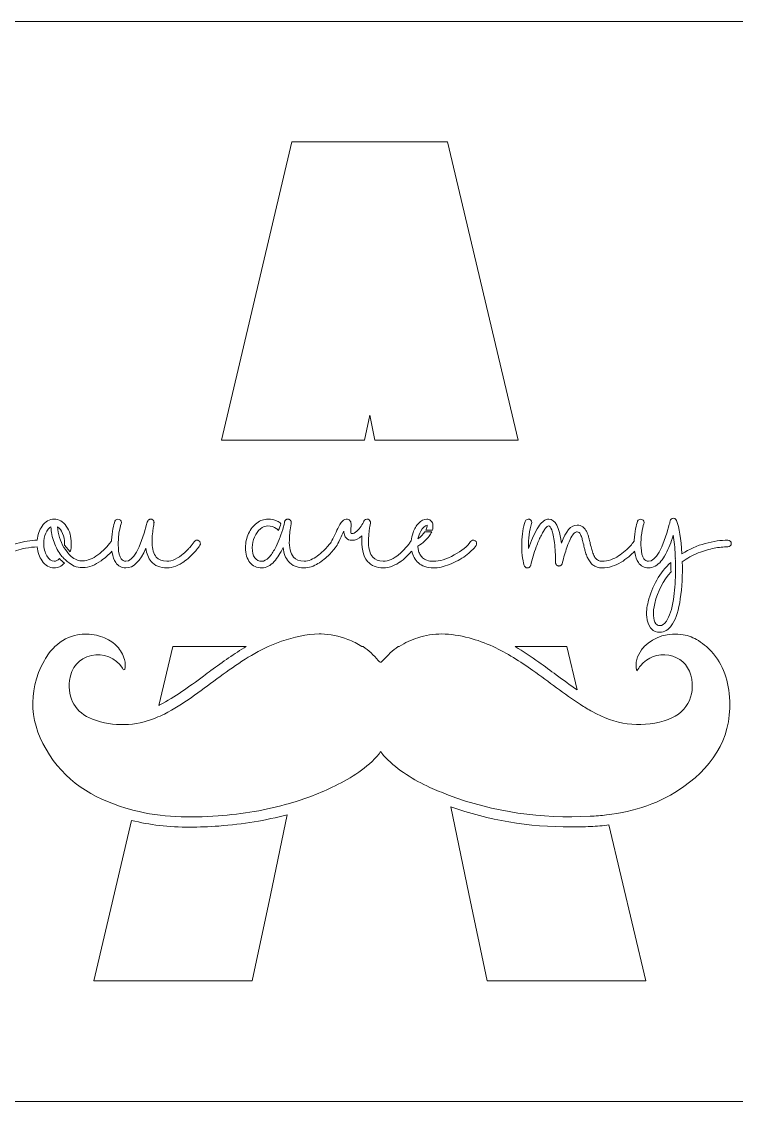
# Model space of a CAD drawing. Extents: x -70 to 1070, y -1825 to 548.
# Drawn here: x 311 to 688, y -622 to -52 of the extents above; entities that cross this region are included whole.
import ezdxf

# ---------------------------------------------------------------- set-up
doc = ezdxf.new("R2010")
doc.units = 0
doc.header["$MEASUREMENT"] = 0
doc.layers.add('Layer 1', color=7, linetype='Continuous')

# ---------------------------------------------------------------- blocks, each defined once
blk = doc.blocks.new('block 2')
at = {"layer": 'Layer 1', "lineweight": 0}
for points in [[(-69.5, -51.8), (-68.5, -621.69), (1069.5, -621.69), (1069.5, -51.8), (-69.5, -51.8)], [(453.84, -115.18), (535.97, -115.18), (573.13, -272.64), (497.64, -272.64), (494.9, -259.44), (492.17, -272.64), (416.67, -272.64), (453.84, -115.18)]]:
    blk.add_lwpolyline(points, dxfattribs=at)
for points, knots in [([(308.64, -330.91), (307.45, -331.29), (306.2, -331.74), (304.91, -332.25), (303.39, -332.85), (301.93, -333.55), (300.53, -334.32), (300.2, -334.5), (299.87, -334.68), (299.55, -334.87), (299.55, -334.87), (299.52, -330.81), (299.52, -330.81), (299.86, -330.64), (300.19, -330.46), (300.53, -330.3), (303.13, -328.99), (305.83, -327.96), (308.61, -327.23), (308.63, -327.23), (308.63, -327.23), (308.64, -327.22), (312.49, -326.18), (316.13, -325.62), (319.49, -325.51), (319.72, -322.65), (320.56, -320.19), (322.02, -318.12), (323.77, -315.64), (325.9, -314.41), (328.43, -314.41), (330.97, -314.41), (333.1, -315.64), (334.84, -318.12), (336.59, -320.59), (337.45, -323.65), (337.45, -327.25), (337.45, -328.81), (337.28, -330.27), (336.95, -331.64), (336.95, -331.64), (333.88, -328.21), (333.88, -328.21), (333.9, -327.9), (333.91, -327.6), (333.91, -327.28), (333.91, -325.31), (333.57, -323.51), (332.89, -321.89), (332.21, -320.28), (331.32, -319.15), (330.25, -318.5), (330.46, -322.33), (331.57, -325.97), (333.58, -329.39), (333.58, -329.39), (333.58, -329.39), (333.58, -329.39), (333.58, -329.39), (333.59, -329.4), (333.6, -329.42), (333.65, -329.49), (333.69, -329.56), (333.73, -329.64), (333.73, -329.63), (333.73, -329.62), (333.74, -329.6), (334.15, -330.18), (335.38, -331.87), (336.49, -333.17), (336.48, -333.19), (336.48, -333.2), (336.47, -333.22), (336.47, -333.22), (336.73, -333.48), (336.73, -333.48), (336.78, -333.53), (336.83, -333.57), (336.88, -333.62), (336.89, -333.62), (336.89, -333.63), (336.9, -333.64), (337.1, -333.86), (337.25, -333.98), (337.36, -334.04), (339.35, -335.73), (341.41, -336.53), (343.53, -336.44), (346.09, -336.33), (348.73, -335.26), (351.5, -333.23), (354.26, -331.2), (356.56, -328.88), (358.42, -326.25), (358.51, -326.14), (358.6, -326.02), (358.71, -325.95), (358.71, -325.78), (358.72, -325.62), (358.73, -325.46), (358.9, -323.29), (359.13, -321.33), (359.45, -319.57), (359.76, -317.8), (360.11, -316.45), (360.46, -315.53), (360.65, -315.07), (360.95, -314.74), (361.41, -314.55), (361.86, -314.36), (362.31, -314.34), (362.77, -314.52), (363.23, -314.7), (363.56, -315), (363.76, -315.43), (363.95, -315.89), (363.96, -316.34), (363.78, -316.79), (363.36, -317.9), (362.97, -319.61), (362.63, -321.88), (362.29, -324.15), (362.18, -326.64), (362.29, -329.33), (362.4, -332.03), (362.9, -334.03), (363.78, -335.29), (364.43, -336.17), (365.24, -336.62), (366.23, -336.62), (370.1, -336.62), (373.74, -330.17), (377.18, -317.28), (377.5, -316.21), (377.64, -315.66), (377.64, -315.64), (377.64, -315.62), (377.65, -315.62), (377.66, -315.62), (377.66, -315.62), (377.67, -315.61), (377.67, -315.58), (377.67, -315.58), (377.77, -315.41), (377.77, -315.41), (377.77, -315.39), (377.77, -315.37), (377.79, -315.34), (377.81, -315.31), (377.82, -315.28), (377.82, -315.27), (377.82, -315.25), (377.83, -315.23), (377.85, -315.18), (377.88, -315.14), (377.91, -315.11), (377.93, -315.09), (377.95, -315.08), (377.97, -315.03), (378.02, -314.98), (378.04, -314.96), (378.06, -314.95), (378.09, -314.93), (378.12, -314.89), (378.14, -314.88), (378.15, -314.86), (378.18, -314.84), (378.21, -314.81), (378.24, -314.75), (378.24, -314.75), (378.42, -314.67), (378.42, -314.67), (378.44, -314.65), (378.48, -314.61), (378.54, -314.57), (378.55, -314.57), (378.59, -314.56), (378.64, -314.55), (378.68, -314.53), (378.72, -314.52), (378.74, -314.52), (378.8, -314.48), (378.87, -314.46), (378.88, -314.46), (378.92, -314.44), (378.97, -314.43), (379.05, -314.43), (379.07, -314.43), (379.1, -314.43), (379.13, -314.42), (379.16, -314.41), (379.18, -314.41), (379.2, -314.41), (379.2, -314.41), (379.57, -314.41), (379.57, -314.41), (379.59, -314.41), (379.6, -314.41), (379.6, -314.42), (379.6, -314.43), (379.6, -314.43), (379.62, -314.43), (379.65, -314.43), (379.68, -314.44), (379.69, -314.45), (379.71, -314.46), (379.73, -314.46), (379.74, -314.46), (379.74, -314.46), (379.86, -314.46), (379.86, -314.46), (379.87, -314.46), (379.88, -314.46), (379.88, -314.47), (379.88, -314.48), (379.89, -314.49), (379.92, -314.49), (379.92, -314.49), (380.09, -314.57), (380.09, -314.57), (380.11, -314.57), (380.13, -314.58), (380.16, -314.6), (380.19, -314.62), (380.22, -314.62), (380.24, -314.62), (380.26, -314.62), (380.28, -314.66), (380.3, -314.7), (380.34, -314.73), (380.36, -314.75), (380.38, -314.75), (380.46, -314.78), (380.51, -314.82), (380.53, -314.83), (380.53, -314.85), (380.54, -314.88), (380.56, -314.93), (380.59, -314.96), (380.62, -314.98), (380.64, -314.98), (380.64, -314.98), (380.76, -315.09), (380.76, -315.09), (380.76, -315.11), (380.77, -315.13), (380.79, -315.16), (380.8, -315.2), (380.82, -315.23), (380.84, -315.24), (380.86, -315.26), (380.87, -315.28), (380.9, -315.31), (380.92, -315.34), (380.93, -315.36), (380.93, -315.38), (380.93, -315.4), (380.93, -315.42), (380.95, -315.48), (380.97, -315.51), (380.98, -315.54), (380.98, -315.55), (381.03, -315.63), (381.05, -315.68), (381.05, -315.69), (381.06, -315.75), (381.07, -315.8), (381.07, -315.88), (381.07, -315.89), (381.08, -315.92), (381.09, -315.95), (381.09, -316), (381.1, -316.03), (381.1, -316.05), (381.1, -316.05), (381.1, -316.21), (381.1, -316.21), (381.1, -316.23), (381.09, -316.26), (381.09, -316.31), (381.08, -316.35), (381.07, -316.37), (381.07, -316.39), (381.07, -316.39), (381.07, -316.45), (381.07, -316.45), (380.86, -317.73), (380.69, -318.77), (380.58, -319.56), (380.46, -320.32), (380.34, -321.55), (380.19, -323.24), (380.04, -324.91), (380.01, -326.33), (380.09, -327.5), (380.16, -328.67), (380.38, -329.9), (380.74, -331.21), (381.09, -332.53), (381.62, -333.59), (382.31, -334.4), (383.54, -335.88), (385.4, -336.62), (387.87, -336.62), (389.25, -336.62), (390.72, -336.24), (392.28, -335.5), (393.84, -334.74), (395.26, -333.8), (396.54, -332.67), (397.38, -331.94), (398.12, -331.21), (398.83, -330.51), (399.21, -330.11), (399.59, -329.72), (399.95, -329.32), (400.93, -328.23), (401.69, -327.24), (402.27, -326.32), (402.51, -325.91), (402.89, -325.64), (403.38, -325.53), (403.65, -325.47), (403.93, -325.47), (404.19, -325.56), (404.37, -325.59), (404.55, -325.68), (404.72, -325.78), (405.15, -326.03), (405.41, -326.4), (405.52, -326.86), (405.62, -327.34), (405.54, -327.78), (405.27, -328.2), (404.81, -328.91), (404.22, -329.72), (403.49, -330.64), (403.28, -330.9), (403.04, -331.17), (402.8, -331.45), (402.18, -332.15), (401.46, -332.9), (400.6, -333.72), (399.59, -334.71), (398.52, -335.61), (397.43, -336.44), (397.25, -336.58), (397.08, -336.71), (396.9, -336.84), (395.62, -337.76), (394.18, -338.54), (392.56, -339.18), (390.95, -339.81), (389.38, -340.13), (387.87, -340.13), (384.28, -340.13), (381.51, -338.98), (379.6, -336.67), (378.15, -334.95), (377.23, -332.63), (376.8, -329.73), (373.81, -336.66), (370.29, -340.13), (366.23, -340.13), (363.95, -340.13), (362.16, -339.19), (360.88, -337.31), (359.95, -335.98), (359.32, -334.21), (358.99, -332.02), (358.95, -331.78), (358.92, -331.54), (358.9, -331.31), (357.23, -333.14), (355.34, -334.84), (353.23, -336.34), (350.01, -338.63), (346.82, -339.85), (343.68, -339.98), (343.68, -339.98), (343.19, -339.98), (343.19, -339.98), (341.75, -339.98), (340.35, -339.69), (338.98, -339.13), (335.02, -336.99), (332.8, -334.45), (332.18, -333.66), (330.61, -331.62), (329.35, -329.28), (328.4, -326.61), (327.41, -323.88), (326.84, -321.17), (326.71, -318.43), (325.61, -319.07), (324.71, -320.2), (324.02, -321.82), (323.31, -323.45), (322.96, -325.26), (322.96, -327.25), (322.96, -329.79), (323.51, -331.98), (324.59, -333.84), (325.68, -335.69), (326.95, -336.62), (328.43, -336.62), (329.46, -336.62), (330.41, -336.15), (331.27, -335.22), (331.98, -336.01), (332.95, -336.9), (333.84, -337.65), (332.3, -339.3), (330.5, -340.13), (328.43, -340.13), (325.9, -340.13), (323.77, -338.89), (322.02, -336.39), (320.58, -334.34), (319.74, -331.89), (319.51, -329.05), (317.51, -329.12), (315.42, -329.33), (313.28, -329.73), (311.82, -330), (310.27, -330.39), (308.64, -330.91)], [0, 0, 0, 0, 1, 1, 1, 2, 2, 2, 3, 3, 3, 4, 4, 4, 5, 5, 5, 6, 6, 6, 7, 7, 7, 8, 8, 8, 9, 9, 9, 10, 10, 10, 11, 11, 11, 12, 12, 12, 13, 13, 13, 14, 14, 14, 15, 15, 15, 16, 16, 16, 17, 17, 17, 18, 18, 18, 19, 19, 19, 20, 20, 20, 21, 21, 21, 22, 22, 22, 23, 23, 23, 24, 24, 24, 25, 25, 25, 26, 26, 26, 27, 27, 27, 28, 28, 28, 29, 29, 29, 30, 30, 30, 31, 31, 31, 32, 32, 32, 33, 33, 33, 34, 34, 34, 35, 35, 35, 36, 36, 36, 37, 37, 37, 38, 38, 38, 39, 39, 39, 40, 40, 40, 41, 41, 41, 42, 42, 42, 43, 43, 43, 44, 44, 44, 45, 45, 45, 46, 46, 46, 47, 47, 47, 48, 48, 48, 49, 49, 49, 50, 50, 50, 51, 51, 51, 52, 52, 52, 53, 53, 53, 54, 54, 54, 55, 55, 55, 56, 56, 56, 57, 57, 57, 58, 58, 58, 59, 59, 59, 60, 60, 60, 61, 61, 61, 62, 62, 62, 63, 63, 63, 64, 64, 64, 65, 65, 65, 66, 66, 66, 67, 67, 67, 68, 68, 68, 69, 69, 69, 70, 70, 70, 71, 71, 71, 72, 72, 72, 73, 73, 73, 74, 74, 74, 75, 75, 75, 76, 76, 76, 77, 77, 77, 78, 78, 78, 79, 79, 79, 80, 80, 80, 81, 81, 81, 82, 82, 82, 83, 83, 83, 84, 84, 84, 85, 85, 85, 86, 86, 86, 87, 87, 87, 88, 88, 88, 89, 89, 89, 90, 90, 90, 91, 91, 91, 92, 92, 92, 93, 93, 93, 94, 94, 94, 95, 95, 95, 96, 96, 96, 97, 97, 97, 98, 98, 98, 99, 99, 99, 100, 100, 100, 101, 101, 101, 102, 102, 102, 103, 103, 103, 104, 104, 104, 105, 105, 105, 106, 106, 106, 107, 107, 107, 108, 108, 108, 109, 109, 109, 110, 110, 110, 111, 111, 111, 112, 112, 112, 113, 113, 113, 114, 114, 114, 115, 115, 115, 116, 116, 116, 117, 117, 117, 118, 118, 118, 119, 119, 119, 120, 120, 120, 121, 121, 121, 122, 122, 122, 123, 123, 123, 124, 124, 124, 125, 125, 125, 126, 126, 126, 127, 127, 127, 128, 128, 128, 129, 129, 129, 130, 130, 130, 131, 131, 131, 132, 132, 132, 133, 133, 133, 134, 134, 134, 135, 135, 135, 136, 136, 136, 137, 137, 137, 138, 138, 138, 139, 139, 139, 140, 140, 140, 141, 141, 141, 142, 142, 142, 142]), ([(485.57, -325.56), (484.22, -325.56), (483.16, -325.13), (482.39, -324.28), (482.11, -323.97), (481.89, -323.61), (481.72, -323.2), (481.42, -322.5), (481.27, -321.66), (481.27, -320.69), (481.25, -320.74), (481.22, -320.8), (481.19, -320.86), (480.87, -321.53), (480.41, -322.49), (479.84, -323.76), (478.88, -325.79), (478.2, -327.2), (477.78, -327.94), (477.73, -328.05), (477.68, -328.16), (477.61, -328.25), (477.42, -328.52), (477.21, -328.8), (477.01, -329.09), (476.8, -329.39), (476.33, -329.96), (475.6, -330.81), (474.89, -331.67), (474.18, -332.45), (473.47, -333.16), (472.78, -333.87), (471.89, -334.68), (470.8, -335.57), (469.72, -336.49), (468.64, -337.25), (467.59, -337.88), (466.53, -338.52), (465.35, -339.05), (464.05, -339.49), (462.74, -339.91), (461.47, -340.13), (460.24, -340.13), (456.69, -340.13), (453.94, -338.98), (452, -336.67), (450.48, -334.87), (449.54, -332.45), (449.14, -329.42), (448.46, -330.89), (447.73, -332.24), (446.97, -333.45), (446.21, -334.66), (445.36, -335.78), (444.44, -336.81), (443.51, -337.86), (442.49, -338.67), (441.4, -339.25), (440.3, -339.84), (439.18, -340.13), (438.03, -340.13), (435.33, -340.13), (433.2, -339.18), (431.68, -337.27), (430.16, -335.37), (429.39, -332.74), (429.39, -329.39), (429.39, -326.78), (429.93, -324.31), (431.02, -321.99), (432.1, -319.67), (433.56, -317.83), (435.38, -316.45), (437.19, -315.07), (439.15, -314.38), (441.2, -314.38), (442.95, -314.38), (444.53, -314.73), (445.98, -315.42), (446.76, -315.8), (447.45, -316.26), (448.06, -316.8), (447.72, -317.72), (447.17, -319.13), (446.65, -320.41), (446.37, -320), (446.02, -319.64), (445.6, -319.33), (444.36, -318.39), (442.88, -317.93), (441.2, -317.93), (439.82, -317.93), (438.48, -318.47), (437.19, -319.56), (435.91, -320.64), (434.87, -322.06), (434.09, -323.84), (433.32, -325.62), (432.93, -327.47), (432.93, -329.39), (432.93, -334.2), (434.62, -336.62), (438.03, -336.62), (439.18, -336.62), (440.39, -335.94), (441.65, -334.59), (442.9, -333.23), (443.99, -331.65), (444.94, -329.85), (445.69, -328.44), (446.4, -326.89), (447.09, -325.21), (447.09, -325.21), (447.1, -325.2), (447.1, -325.19), (447.28, -324.76), (447.46, -324.32), (447.63, -323.87), (447.63, -323.85), (447.62, -323.83), (447.62, -323.81), (448.11, -322.45), (448.87, -320.3), (449.43, -318.3), (449.44, -318.32), (449.45, -318.33), (449.46, -318.35), (449.48, -318.27), (449.58, -317.86), (449.75, -317.12), (449.88, -316.58), (449.94, -316.18), (449.94, -315.89), (449.95, -315.87), (449.95, -315.86), (449.95, -315.84), (449.95, -315.84), (449.95, -315.82), (449.95, -315.82), (449.97, -315.8), (449.98, -315.78), (449.98, -315.76), (449.98, -315.71), (449.99, -315.66), (450.05, -315.58), (450.05, -315.58), (450.13, -315.41), (450.13, -315.41), (450.13, -315.39), (450.13, -315.37), (450.14, -315.34), (450.15, -315.31), (450.17, -315.28), (450.19, -315.27), (450.22, -315.2), (450.26, -315.13), (450.3, -315.09), (450.3, -315.09), (450.39, -315.01), (450.39, -315.01), (450.4, -314.99), (450.44, -314.96), (450.46, -314.93), (450.49, -314.88), (450.51, -314.85), (450.52, -314.83), (450.52, -314.82), (450.53, -314.81), (450.55, -314.81), (450.59, -314.81), (450.6, -314.8), (450.62, -314.78), (450.67, -314.72), (450.74, -314.68), (450.81, -314.62), (450.81, -314.62), (450.86, -314.6), (450.86, -314.6), (450.87, -314.58), (450.89, -314.57), (450.91, -314.57), (450.93, -314.57), (450.95, -314.56), (451.01, -314.55), (451.05, -314.53), (451.08, -314.51), (451.11, -314.49), (451.12, -314.47), (451.17, -314.46), (451.22, -314.46), (451.26, -314.44), (451.32, -314.43), (451.43, -314.43), (451.45, -314.43), (451.47, -314.43), (451.49, -314.42), (451.53, -314.41), (451.55, -314.41), (451.57, -314.41), (451.57, -314.41), (452, -314.41), (452, -314.41), (452.02, -314.41), (452.04, -314.41), (452.05, -314.42), (452.08, -314.43), (452.1, -314.43), (452.11, -314.43), (452.15, -314.43), (452.22, -314.45), (452.29, -314.49), (452.31, -314.51), (452.34, -314.52), (452.38, -314.52), (452.41, -314.52), (452.44, -314.53), (452.45, -314.55), (452.48, -314.56), (452.51, -314.58), (452.54, -314.6), (452.56, -314.62), (452.58, -314.62), (452.6, -314.62), (452.63, -314.62), (452.65, -314.66), (452.67, -314.7), (452.7, -314.73), (452.73, -314.75), (452.75, -314.75), (452.79, -314.76), (452.83, -314.8), (452.86, -314.83), (452.91, -314.85), (452.95, -314.88), (453, -314.96), (453.04, -314.97), (453.06, -315.02), (453.1, -315.09), (453.11, -315.11), (453.13, -315.13), (453.16, -315.16), (453.18, -315.2), (453.19, -315.23), (453.21, -315.24), (453.23, -315.26), (453.24, -315.28), (453.26, -315.31), (453.29, -315.34), (453.3, -315.36), (453.3, -315.38), (453.3, -315.4), (453.3, -315.42), (453.33, -315.44), (453.35, -315.49), (453.36, -315.51), (453.36, -315.53), (453.39, -315.61), (453.42, -315.66), (453.42, -315.69), (453.44, -315.75), (453.44, -315.8), (453.44, -315.88), (453.44, -315.89), (453.45, -315.92), (453.46, -315.95), (453.47, -316), (453.47, -316.03), (453.47, -316.05), (453.47, -316.05), (453.47, -316.34), (453.47, -316.34), (453.47, -316.35), (453.47, -316.37), (453.46, -316.39), (453.45, -316.42), (453.44, -316.43), (453.44, -316.45), (453.44, -316.45), (453.44, -316.47), (453.44, -316.47), (453.44, -316.51), (453.43, -316.63), (453.38, -316.82), (453.11, -318.36), (452.91, -319.72), (452.78, -320.92), (452.65, -322.1), (452.55, -323.65), (452.48, -325.5), (452.41, -327.38), (452.56, -329.09), (452.94, -330.64), (453.32, -332.18), (453.9, -333.44), (454.71, -334.4), (455.94, -335.88), (457.79, -336.62), (460.24, -336.62), (461.37, -336.62), (462.57, -336.35), (463.84, -335.81), (465.11, -335.27), (466.27, -334.61), (467.33, -333.82), (468.39, -333.04), (469.43, -332.15), (470.45, -331.16), (471.48, -330.17), (472.32, -329.27), (472.99, -328.47), (473.56, -327.79), (474.04, -327.15), (474.47, -326.57), (474.48, -326.55), (474.49, -326.54), (474.49, -326.52), (474.53, -326.46), (474.55, -326.42), (474.58, -326.36), (475.01, -325.66), (475.68, -324.32), (476.61, -322.3), (477.95, -319.38), (479.04, -317.33), (479.86, -316.16), (480.64, -315.05), (481.52, -314.48), (482.52, -314.42), (482.58, -314.41), (482.64, -314.41), (482.71, -314.41), (483, -314.41), (483.27, -314.45), (483.51, -314.54), (483.85, -314.65), (484.13, -314.84), (484.38, -315.12), (484.77, -315.55), (485, -316.11), (485.06, -316.8), (485.13, -317.5), (485.09, -318.22), (484.95, -318.92), (484.79, -320.66), (484.81, -321.65), (485.05, -321.92), (485.13, -322.01), (485.3, -322.04), (485.57, -322.04), (486.31, -322.04), (487.14, -321.62), (488.04, -320.79), (488.95, -319.95), (489.71, -319.06), (490.33, -318.1), (490.96, -317.16), (491.46, -316.25), (491.85, -315.41), (492.03, -315.01), (492.32, -314.72), (492.73, -314.53), (493.13, -314.34), (493.55, -314.32), (493.99, -314.46), (494.4, -314.59), (494.73, -314.85), (494.97, -315.24), (495.21, -315.62), (495.29, -316.03), (495.22, -316.45), (495, -317.73), (494.85, -318.77), (494.72, -319.56), (494.61, -320.32), (494.47, -321.55), (494.34, -323.24), (494.19, -324.91), (494.16, -326.33), (494.24, -327.5), (494.31, -328.67), (494.54, -329.9), (494.88, -331.21), (495.24, -332.53), (495.77, -333.59), (496.46, -334.4), (497.68, -335.88), (499.53, -336.62), (502.02, -336.62), (503.35, -336.62), (504.76, -336.28), (506.2, -335.61), (507.66, -334.94), (508.9, -334.17), (509.96, -333.32), (510.02, -333.26), (510.09, -333.21), (510.15, -333.14), (510.2, -333.12), (510.24, -333.08), (510.27, -333.05), (511.23, -332.26), (512.17, -331.36), (513.11, -330.35), (514.14, -329.23), (514.88, -328.37), (515.33, -327.8), (515.77, -327.23), (516.13, -326.71), (516.43, -326.27), (516.52, -326.12), (516.65, -325.98), (516.78, -325.89), (516.92, -324.4), (517.23, -322.94), (517.72, -321.52), (518.41, -319.48), (519.42, -317.79), (520.73, -316.44), (522.04, -315.08), (523.49, -314.41), (525.07, -314.41), (525.79, -314.41), (526.43, -314.62), (527, -315.08), (527.55, -315.53), (527.92, -316.15), (528.13, -316.91), (528.23, -317.5), (528.28, -318.12), (528.25, -318.79), (528.25, -319.21), (528.16, -319.66), (528.01, -320.15), (528.01, -320.15), (524.51, -320.15), (524.51, -320.15), (524.76, -319.65), (524.95, -319.16), (525.07, -318.67), (525.18, -318.24), (525.21, -317.87), (525.17, -317.54), (523.97, -317.8), (522.83, -318.88), (521.79, -320.82), (521.11, -321.99), (520.6, -323.33), (520.25, -324.85), (521.89, -323.59), (523.12, -322.33), (523.95, -321.1), (523.95, -321.1), (527.63, -321.1), (527.63, -321.1), (527.28, -321.88), (526.81, -322.66), (526.26, -323.44), (525.68, -324.25), (524.86, -325.11), (523.83, -326.01), (522.78, -326.92), (521.59, -327.78), (520.26, -328.61), (520.29, -329.35), (520.39, -330.06), (520.54, -330.72), (520.69, -331.39), (520.96, -332.09), (521.35, -332.84), (521.72, -333.59), (522.21, -334.22), (522.77, -334.75), (523.33, -335.28), (524.11, -335.74), (525.09, -336.08), (526.07, -336.44), (527.2, -336.62), (528.46, -336.62), (531.75, -336.62), (535.41, -335.5), (539.48, -333.26), (543.54, -331.03), (546.4, -328.7), (548.03, -326.27), (548.3, -325.87), (548.66, -325.62), (549.15, -325.51), (549.63, -325.43), (550.07, -325.51), (550.48, -325.78), (550.88, -326.05), (551.13, -326.43), (551.22, -326.93), (551.32, -327.4), (551.23, -327.86), (550.96, -328.25), (549.73, -330.1), (547.88, -331.94), (545.4, -333.75), (542.92, -335.56), (540.14, -337.08), (537.03, -338.29), (533.93, -339.52), (531.07, -340.13), (528.46, -340.13), (526.78, -340.13), (525.25, -339.89), (523.89, -339.4), (522.53, -338.93), (521.42, -338.29), (520.54, -337.51), (519.66, -336.72), (518.92, -335.79), (518.32, -334.7), (517.73, -333.61), (517.3, -332.5), (517.05, -331.36), (517.04, -331.34), (517.04, -331.31), (517.04, -331.29), (516.54, -331.85), (515.94, -332.51), (515.2, -333.26), (514, -334.52), (512.77, -335.62), (511.53, -336.56), (511.37, -336.66), (511.22, -336.78), (511.06, -336.88), (511.02, -336.91), (510.99, -336.93), (510.94, -336.95), (509.83, -337.74), (508.54, -338.44), (507.08, -339.05), (505.35, -339.77), (503.67, -340.13), (502.02, -340.13), (498.44, -340.13), (495.69, -338.98), (493.75, -336.67), (491.33, -333.81), (490.33, -329.29), (490.75, -323.14), (489.09, -324.75), (487.35, -325.56), (485.57, -325.56)], [0, 0, 0, 0, 1, 1, 1, 2, 2, 2, 3, 3, 3, 4, 4, 4, 5, 5, 5, 6, 6, 6, 7, 7, 7, 8, 8, 8, 9, 9, 9, 10, 10, 10, 11, 11, 11, 12, 12, 12, 13, 13, 13, 14, 14, 14, 15, 15, 15, 16, 16, 16, 17, 17, 17, 18, 18, 18, 19, 19, 19, 20, 20, 20, 21, 21, 21, 22, 22, 22, 23, 23, 23, 24, 24, 24, 25, 25, 25, 26, 26, 26, 27, 27, 27, 28, 28, 28, 29, 29, 29, 30, 30, 30, 31, 31, 31, 32, 32, 32, 33, 33, 33, 34, 34, 34, 35, 35, 35, 36, 36, 36, 37, 37, 37, 38, 38, 38, 39, 39, 39, 40, 40, 40, 41, 41, 41, 42, 42, 42, 43, 43, 43, 44, 44, 44, 45, 45, 45, 46, 46, 46, 47, 47, 47, 48, 48, 48, 49, 49, 49, 50, 50, 50, 51, 51, 51, 52, 52, 52, 53, 53, 53, 54, 54, 54, 55, 55, 55, 56, 56, 56, 57, 57, 57, 58, 58, 58, 59, 59, 59, 60, 60, 60, 61, 61, 61, 62, 62, 62, 63, 63, 63, 64, 64, 64, 65, 65, 65, 66, 66, 66, 67, 67, 67, 68, 68, 68, 69, 69, 69, 70, 70, 70, 71, 71, 71, 72, 72, 72, 73, 73, 73, 74, 74, 74, 75, 75, 75, 76, 76, 76, 77, 77, 77, 78, 78, 78, 79, 79, 79, 80, 80, 80, 81, 81, 81, 82, 82, 82, 83, 83, 83, 84, 84, 84, 85, 85, 85, 86, 86, 86, 87, 87, 87, 88, 88, 88, 89, 89, 89, 90, 90, 90, 91, 91, 91, 92, 92, 92, 93, 93, 93, 94, 94, 94, 95, 95, 95, 96, 96, 96, 97, 97, 97, 98, 98, 98, 99, 99, 99, 100, 100, 100, 101, 101, 101, 102, 102, 102, 103, 103, 103, 104, 104, 104, 105, 105, 105, 106, 106, 106, 107, 107, 107, 108, 108, 108, 109, 109, 109, 110, 110, 110, 111, 111, 111, 112, 112, 112, 113, 113, 113, 114, 114, 114, 115, 115, 115, 116, 116, 116, 117, 117, 117, 118, 118, 118, 119, 119, 119, 120, 120, 120, 121, 121, 121, 122, 122, 122, 123, 123, 123, 124, 124, 124, 125, 125, 125, 126, 126, 126, 127, 127, 127, 128, 128, 128, 129, 129, 129, 130, 130, 130, 131, 131, 131, 132, 132, 132, 133, 133, 133, 134, 134, 134, 135, 135, 135, 136, 136, 136, 137, 137, 137, 138, 138, 138, 139, 139, 139, 140, 140, 140, 141, 141, 141, 142, 142, 142, 143, 143, 143, 144, 144, 144, 145, 145, 145, 146, 146, 146, 147, 147, 147, 148, 148, 148, 149, 149, 149, 150, 150, 150, 151, 151, 151, 152, 152, 152, 153, 153, 153, 154, 154, 154, 155, 155, 155, 156, 156, 156, 157, 157, 157, 158, 158, 158, 159, 159, 159, 160, 160, 160, 161, 161, 161, 162, 162, 162, 163, 163, 163, 164, 164, 164, 165, 165, 165, 166, 166, 166, 167, 167, 167, 168, 168, 168, 169, 169, 169, 170, 170, 170, 171, 171, 171, 172, 172, 172, 173, 173, 173, 174, 174, 174, 175, 175, 175, 176, 176, 176, 177, 177, 177, 178, 178, 178, 179, 179, 179, 180, 180, 180, 181, 181, 181, 182, 182, 182, 182]), ([(685.08, -328.51), (684.73, -328.87), (684.31, -329.03), (683.83, -329.03), (681.5, -329.03), (679.06, -329.27), (676.51, -329.73), (673.98, -330.2), (671.19, -331.04), (668.15, -332.25), (665.11, -333.48), (662.31, -335), (659.75, -336.85), (659.96, -343.84), (659.63, -350.4), (658.72, -356.52), (657.89, -362.26), (656.54, -366.64), (654.66, -369.65), (654.66, -369.65), (654.28, -370.23), (654.28, -370.23), (652.46, -372.83), (650.32, -374.11), (647.82, -374.11), (646.13, -374.11), (644.7, -373.53), (643.56, -372.34), (643.37, -372.17), (643.2, -371.98), (643.04, -371.76), (641.93, -370.35), (641.25, -368.43), (641.02, -366.02), (640.79, -363.6), (641.03, -360.97), (641.74, -358.11), (643.84, -349.63), (647.83, -342.66), (653.73, -337.2), (653.77, -339.01), (653.8, -341.04), (653.81, -342.18), (649.68, -346.79), (646.81, -352.37), (645.21, -358.94), (644.65, -361.23), (644.42, -363.33), (644.54, -365.26), (644.66, -367.18), (645.08, -368.61), (645.83, -369.57), (646.37, -370.24), (647.03, -370.59), (647.82, -370.59), (649.11, -370.59), (650.28, -369.81), (651.36, -368.24), (653.07, -365.77), (654.3, -361.94), (655.1, -356.76), (655.74, -352.57), (656.11, -348.07), (656.21, -343.24), (656.23, -343.09), (656.24, -342.92), (656.23, -342.72), (656.23, -342.6), (656.23, -342.46), (656.22, -342.31), (656.23, -341.46), (656.23, -340.59), (656.23, -339.72), (656.21, -339.74), (656.18, -339.76), (656.16, -339.78), (656.13, -338.18), (656.1, -336.44), (656.08, -335.19), (656.09, -335.18), (656.1, -335.16), (656.12, -335.15), (656.1, -334.57), (656.07, -333.99), (656.04, -333.42), (656.04, -333.42), (656.04, -333.31), (656.04, -333.31), (655.94, -331.4), (655.8, -329.58), (655.62, -327.85), (655.45, -326.12), (655.23, -324.48), (654.98, -322.93), (654.37, -324.83), (653.78, -326.56), (653.19, -328.11), (652.59, -329.68), (651.88, -331.21), (651.06, -332.76), (650.25, -334.3), (649.4, -335.58), (648.51, -336.63), (647.64, -337.68), (646.62, -338.52), (645.49, -339.16), (644.36, -339.81), (643.17, -340.13), (641.95, -340.13), (639.65, -340.13), (637.87, -339.19), (636.59, -337.31), (635.67, -335.98), (635.04, -334.21), (634.7, -332.02), (634.66, -331.78), (634.63, -331.54), (634.61, -331.31), (633.77, -332.22), (632.73, -333.18), (631.52, -334.2), (630.22, -335.31), (628.86, -336.3), (627.44, -337.15), (626.02, -338), (624.45, -338.71), (622.69, -339.28), (620.96, -339.85), (619.23, -340.13), (617.51, -340.13), (616.55, -340.13), (615.66, -339.98), (614.83, -339.7), (614.01, -339.4), (613.3, -339.06), (612.72, -338.64), (612.14, -338.24), (611.6, -337.67), (611.09, -336.93), (610.59, -336.21), (610.19, -335.54), (609.87, -334.96), (609.57, -334.37), (609.27, -333.6), (608.95, -332.62), (608.65, -331.65), (608.43, -330.89), (608.27, -330.32), (608.13, -329.75), (607.96, -328.98), (607.75, -328), (607.45, -326.76), (607.23, -325.77), (607.03, -325.06), (606.84, -324.35), (606.6, -323.66), (606.32, -322.98), (606.04, -322.3), (605.74, -321.81), (605.41, -321.52), (605.09, -321.23), (604.7, -321.09), (604.27, -321.09), (603.8, -321.09), (603.31, -321.33), (602.8, -321.79), (602.3, -322.25), (601.71, -323.06), (601.05, -324.22), (600.4, -325.36), (599.66, -327.08), (598.86, -329.4), (598.06, -331.71), (597.25, -334.5), (596.42, -337.8), (596.42, -337.8), (596.42, -337.86), (596.42, -337.86), (596.42, -337.86), (596.4, -337.91), (596.4, -337.91), (596.38, -337.94), (596.36, -337.97), (596.34, -338.01), (596.33, -338.06), (596.32, -338.1), (596.32, -338.12), (596.32, -338.14), (596.3, -338.16), (596.27, -338.18), (596.26, -338.22), (596.24, -338.24), (596.22, -338.26), (596.21, -338.27), (596.19, -338.29), (596.17, -338.33), (596.14, -338.36), (596.14, -338.39), (596.14, -338.4), (596.14, -338.42), (596.12, -338.44), (596.08, -338.48), (596.04, -338.5), (596.01, -338.53), (596.01, -338.54), (596.01, -338.54), (595.91, -338.67), (595.91, -338.67), (595.91, -338.67), (595.8, -338.78), (595.8, -338.78), (595.78, -338.78), (595.75, -338.79), (595.71, -338.8), (595.71, -338.8), (595.65, -338.86), (595.65, -338.86), (595.62, -338.88), (595.6, -338.9), (595.58, -338.93), (595.55, -338.94), (595.53, -338.95), (595.51, -338.95), (595.49, -338.95), (595.45, -338.96), (595.43, -338.98), (595.4, -338.99), (595.38, -339.01), (595.35, -339.01), (595.34, -339.01), (595.31, -339.02), (595.28, -339.04), (595.24, -339.06), (595.22, -339.06), (595.18, -339.06), (595.11, -339.1), (595.05, -339.12), (595.02, -339.12), (595.02, -339.12), (594.84, -339.12), (594.84, -339.12), (594.82, -339.12), (594.79, -339.12), (594.77, -339.13), (594.74, -339.15), (594.72, -339.15), (594.7, -339.15), (594.7, -339.15), (594.68, -339.15), (594.68, -339.15), (594.64, -339.15), (594.61, -339.15), (594.58, -339.13), (594.55, -339.12), (594.51, -339.12), (594.49, -339.12), (594.48, -339.12), (594.45, -339.11), (594.42, -339.1), (594.36, -339.09), (594.34, -339.09), (594.32, -339.09), (594.32, -339.09), (594.27, -339.09), (594.27, -339.09), (594.24, -339.09), (594.22, -339.08), (594.21, -339.06), (594.19, -339.05), (594.17, -339.04), (594.16, -339.04), (594.14, -339.02), (594.09, -339.01), (594.06, -339.01), (594.03, -339.01), (594, -338.99), (593.97, -338.98), (593.96, -338.96), (593.93, -338.94), (593.91, -338.93), (593.88, -338.9), (593.85, -338.89), (593.82, -338.89), (593.81, -338.89), (593.79, -338.88), (593.76, -338.86), (593.72, -338.84), (593.7, -338.82), (593.69, -338.8), (593.67, -338.79), (593.65, -338.77), (593.62, -338.75), (593.6, -338.74), (593.55, -338.71), (593.54, -338.69), (593.54, -338.67), (593.52, -338.66), (593.49, -338.63), (593.49, -338.63), (593.43, -338.59), (593.43, -338.59), (593.37, -338.54), (593.34, -338.5), (593.32, -338.46), (593.32, -338.44), (593.3, -338.42), (593.29, -338.39), (593.26, -338.36), (593.24, -338.34), (593.23, -338.31), (593.21, -338.29), (593.19, -338.27), (593.16, -338.24), (593.15, -338.22), (593.14, -338.2), (593.14, -338.17), (593.14, -338.15), (593.13, -338.13), (593.11, -338.11), (593.1, -338.07), (593.08, -338.04), (593.06, -338.02), (593.03, -338), (593.03, -337.98), (593.03, -337.94), (593.03, -337.9), (593.02, -337.87), (592.99, -337.86), (592.97, -337.81), (592.96, -337.75), (592.96, -337.68), (592.96, -337.67), (592.96, -337.63), (592.95, -337.6), (592.94, -337.55), (592.94, -337.53), (592.94, -337.51), (592.94, -337.51), (592.94, -337.36), (592.94, -337.36), (592.94, -333.45), (592.73, -329.95), (592.32, -326.86), (591.9, -323.78), (591.44, -321.52), (590.9, -320.07), (590.36, -318.64), (589.82, -317.93), (589.28, -317.93), (588.81, -317.93), (588.22, -318.41), (587.49, -319.4), (587.16, -319.85), (586.82, -320.38), (586.43, -321.01), (586, -321.74), (585.56, -322.54), (585.12, -323.42), (584.32, -325.04), (583.52, -326.93), (582.71, -329.06), (581.44, -332.38), (580.48, -335.59), (579.8, -338.75), (579.8, -338.77), (579.79, -338.78), (579.77, -338.78), (579.76, -338.95), (579.69, -339.12), (579.57, -339.3), (579.55, -339.3), (579.54, -339.31), (579.54, -339.32), (579.54, -339.32), (579.54, -339.35), (579.54, -339.35), (579.47, -339.49), (579.34, -339.62), (579.17, -339.76), (579.01, -339.87), (578.86, -339.96), (578.7, -340.02), (578.69, -340.02), (578.66, -340.03), (578.63, -340.05), (578.63, -340.05), (578.59, -340.05), (578.59, -340.05), (578.59, -340.05), (578.57, -340.07), (578.57, -340.07), (578.44, -340.12), (578.29, -340.13), (578.08, -340.13), (577.9, -340.13), (577.78, -340.12), (577.7, -340.1), (577.68, -340.1), (577.66, -340.1), (577.62, -340.08), (577.6, -340.08), (577.58, -340.07), (577.56, -340.07), (577.54, -340.07), (577.53, -340.06), (577.53, -340.05), (577.53, -340.05), (577.47, -340.02), (577.47, -340.02), (577.28, -339.93), (577.13, -339.87), (577.04, -339.81), (577.02, -339.81), (577.01, -339.8), (577.01, -339.79), (577.01, -339.77), (577, -339.76), (576.98, -339.76), (576.86, -339.65), (576.76, -339.56), (576.66, -339.44), (576.66, -339.44), (576.6, -339.38), (576.6, -339.38), (576.49, -339.19), (576.41, -339.04), (576.38, -338.93), (576.38, -338.93), (576.38, -338.86), (576.38, -338.86), (575.41, -335.59), (574.99, -331.67), (575.11, -327.05), (575.21, -322.44), (575.84, -318.61), (576.95, -315.55), (577.11, -315.09), (577.43, -314.76), (577.87, -314.55), (578.31, -314.33), (578.77, -314.31), (579.23, -314.49), (579.69, -314.67), (580.03, -314.97), (580.23, -315.41), (580.44, -315.85), (580.47, -316.31), (580.29, -316.76), (579.06, -320.18), (578.52, -324.55), (578.68, -329.87), (579.35, -327.91), (580.05, -326.11), (580.77, -324.44), (581.49, -322.77), (582.3, -321.15), (583.19, -319.57), (583.44, -319.15), (583.69, -318.75), (583.94, -318.37), (584.63, -317.32), (585.36, -316.46), (586.14, -315.79), (586.28, -315.66), (586.42, -315.55), (586.56, -315.44), (587.48, -314.75), (588.38, -314.41), (589.28, -314.41), (592.8, -314.41), (595.02, -318.61), (595.96, -327.03), (598.32, -320.71), (601.1, -317.54), (604.27, -317.54), (604.84, -317.54), (605.38, -317.6), (605.88, -317.74), (606.38, -317.87), (606.82, -318.11), (607.22, -318.43), (607.61, -318.77), (607.96, -319.08), (608.26, -319.38), (608.57, -319.7), (608.87, -320.14), (609.14, -320.71), (609.41, -321.29), (609.61, -321.77), (609.8, -322.16), (609.97, -322.54), (610.15, -323.1), (610.36, -323.82), (610.56, -324.55), (610.7, -325.1), (610.8, -325.48), (610.9, -325.86), (611.04, -326.44), (611.2, -327.23), (611.51, -328.56), (611.77, -329.62), (612, -330.41), (612.22, -331.22), (612.51, -332.07), (612.86, -332.96), (613.22, -333.85), (613.6, -334.52), (613.99, -334.99), (614.41, -335.46), (614.9, -335.84), (615.48, -336.14), (616.07, -336.47), (616.74, -336.62), (617.51, -336.62), (618.98, -336.62), (620.47, -336.35), (622.02, -335.81), (623.57, -335.27), (624.95, -334.61), (626.16, -333.81), (627.37, -333.02), (628.54, -332.12), (629.68, -331.13), (630.81, -330.13), (631.72, -329.25), (632.43, -328.45), (633.12, -327.65), (633.71, -326.92), (634.17, -326.25), (634.25, -326.14), (634.33, -326.03), (634.42, -325.97), (634.42, -325.79), (634.43, -325.63), (634.44, -325.46), (634.6, -323.29), (634.85, -321.33), (635.16, -319.57), (635.47, -317.8), (635.82, -316.45), (636.19, -315.53), (636.35, -315.07), (636.66, -314.74), (637.11, -314.55), (637.58, -314.36), (638.02, -314.34), (638.49, -314.52), (638.95, -314.7), (639.27, -315), (639.47, -315.43), (639.65, -315.89), (639.66, -316.34), (639.5, -316.79), (639.07, -317.9), (638.69, -319.61), (638.34, -321.88), (638, -324.15), (637.88, -326.64), (638, -329.33), (638.12, -332.03), (638.61, -334.03), (639.5, -335.29), (640.13, -336.17), (640.95, -336.62), (641.95, -336.62), (645.8, -336.62), (649.45, -330.17), (652.89, -317.28), (652.95, -317.06), (653.02, -316.8), (653.11, -316.5), (653.2, -316.2), (653.25, -316), (653.26, -315.9), (653.23, -315.5), (653.33, -315.12), (653.52, -314.8), (653.73, -314.46), (654.03, -314.22), (654.38, -314.09), (654.85, -313.91), (655.31, -313.92), (655.75, -314.12), (656.21, -314.3), (656.52, -314.62), (656.69, -315.09), (658.15, -318.88), (659.12, -324.74), (659.57, -332.67), (663.46, -330.2), (667.55, -328.37), (671.85, -327.23), (676.15, -326.06), (680.15, -325.49), (683.83, -325.49), (684.33, -325.49), (684.75, -325.66), (685.09, -326), (685.42, -326.33), (685.6, -326.76), (685.6, -327.25), (685.6, -327.76), (685.41, -328.17), (685.08, -328.51)], [0, 0, 0, 0, 1, 1, 1, 2, 2, 2, 3, 3, 3, 4, 4, 4, 5, 5, 5, 6, 6, 6, 7, 7, 7, 8, 8, 8, 9, 9, 9, 10, 10, 10, 11, 11, 11, 12, 12, 12, 13, 13, 13, 14, 14, 14, 15, 15, 15, 16, 16, 16, 17, 17, 17, 18, 18, 18, 19, 19, 19, 20, 20, 20, 21, 21, 21, 22, 22, 22, 23, 23, 23, 24, 24, 24, 25, 25, 25, 26, 26, 26, 27, 27, 27, 28, 28, 28, 29, 29, 29, 30, 30, 30, 31, 31, 31, 32, 32, 32, 33, 33, 33, 34, 34, 34, 35, 35, 35, 36, 36, 36, 37, 37, 37, 38, 38, 38, 39, 39, 39, 40, 40, 40, 41, 41, 41, 42, 42, 42, 43, 43, 43, 44, 44, 44, 45, 45, 45, 46, 46, 46, 47, 47, 47, 48, 48, 48, 49, 49, 49, 50, 50, 50, 51, 51, 51, 52, 52, 52, 53, 53, 53, 54, 54, 54, 55, 55, 55, 56, 56, 56, 57, 57, 57, 58, 58, 58, 59, 59, 59, 60, 60, 60, 61, 61, 61, 62, 62, 62, 63, 63, 63, 64, 64, 64, 65, 65, 65, 66, 66, 66, 67, 67, 67, 68, 68, 68, 69, 69, 69, 70, 70, 70, 71, 71, 71, 72, 72, 72, 73, 73, 73, 74, 74, 74, 75, 75, 75, 76, 76, 76, 77, 77, 77, 78, 78, 78, 79, 79, 79, 80, 80, 80, 81, 81, 81, 82, 82, 82, 83, 83, 83, 84, 84, 84, 85, 85, 85, 86, 86, 86, 87, 87, 87, 88, 88, 88, 89, 89, 89, 90, 90, 90, 91, 91, 91, 92, 92, 92, 93, 93, 93, 94, 94, 94, 95, 95, 95, 96, 96, 96, 97, 97, 97, 98, 98, 98, 99, 99, 99, 100, 100, 100, 101, 101, 101, 102, 102, 102, 103, 103, 103, 104, 104, 104, 105, 105, 105, 106, 106, 106, 107, 107, 107, 108, 108, 108, 109, 109, 109, 110, 110, 110, 111, 111, 111, 112, 112, 112, 113, 113, 113, 114, 114, 114, 115, 115, 115, 116, 116, 116, 117, 117, 117, 118, 118, 118, 119, 119, 119, 120, 120, 120, 121, 121, 121, 122, 122, 122, 123, 123, 123, 124, 124, 124, 125, 125, 125, 126, 126, 126, 127, 127, 127, 128, 128, 128, 129, 129, 129, 130, 130, 130, 131, 131, 131, 132, 132, 132, 133, 133, 133, 134, 134, 134, 135, 135, 135, 136, 136, 136, 137, 137, 137, 138, 138, 138, 139, 139, 139, 140, 140, 140, 141, 141, 141, 142, 142, 142, 143, 143, 143, 144, 144, 144, 145, 145, 145, 146, 146, 146, 147, 147, 147, 148, 148, 148, 149, 149, 149, 150, 150, 150, 151, 151, 151, 152, 152, 152, 153, 153, 153, 154, 154, 154, 155, 155, 155, 156, 156, 156, 157, 157, 157, 158, 158, 158, 159, 159, 159, 160, 160, 160, 161, 161, 161, 162, 162, 162, 163, 163, 163, 164, 164, 164, 165, 165, 165, 166, 166, 166, 167, 167, 167, 168, 168, 168, 169, 169, 169, 170, 170, 170, 171, 171, 171, 172, 172, 172, 173, 173, 173, 174, 174, 174, 175, 175, 175, 176, 176, 176, 177, 177, 177, 178, 178, 178, 179, 179, 179, 180, 180, 180, 181, 181, 181, 182, 182, 182, 183, 183, 183, 184, 184, 184, 185, 185, 185, 186, 186, 186, 187, 187, 187, 188, 188, 188, 189, 189, 189, 190, 190, 190, 191, 191, 191, 192, 192, 192, 193, 193, 193, 194, 194, 194, 195, 195, 195, 196, 196, 196, 197, 197, 197, 198, 198, 198, 199, 199, 199, 200, 200, 200, 201, 201, 201, 201]), ([(660.57, -455.54), (648.25, -464.31), (634.46, -468.8), (619.85, -470.52), (616.96, -470.86), (614.05, -471.09), (611.1, -471.23), (585.31, -472.42), (560.3, -469.14), (536.36, -460.01), (533.09, -458.77), (529.84, -457.42), (526.61, -455.95), (517.97, -452.02), (509.97, -447.02), (503.21, -440.24), (502.52, -439.55), (501.93, -438.76), (501.3, -437.99), (501.3, -437.99), (501.29, -437.98), (501.29, -437.98), (501.29, -437.98), (500.58, -437.02), (500.58, -437.02), (500.58, -437.02), (499.88, -438.19), (499.88, -438.19), (499.88, -438.19), (499.88, -438.22), (499.88, -438.22), (499.88, -438.22), (499.87, -438.22), (499.87, -438.22), (493.53, -445.79), (485.32, -450.9), (476.61, -455.16), (468.78, -458.99), (460.75, -462.05), (452.54, -464.43), (440.37, -467.97), (427.79, -470.02), (414.95, -470.97), (400, -472.06), (385.12, -471.89), (370.55, -468.11), (370.18, -468.03), (369.82, -467.93), (369.46, -467.83), (351.78, -463.03), (336.2, -454.59), (325.96, -438.82), (315.64, -422.93), (313.88, -406.07), (323.25, -389.02), (324.84, -386.14), (326.72, -383.67), (328.85, -381.65), (332.31, -378.36), (336.38, -376.24), (340.76, -375.42), (343.95, -374.82), (347.32, -374.89), (350.74, -375.71), (353.77, -376.43), (356.52, -377.55), (358.86, -379.17), (359.9, -379.89), (360.85, -380.71), (361.71, -381.65), (363.39, -383.49), (364.7, -385.76), (365.54, -388.55), (366.07, -390.32), (366.08, -392.08), (365.71, -393.83), (364.76, -394.25), (364.75, -393.4), (364.49, -393), (360.83, -387.56), (354.26, -384.89), (348.06, -386.35), (341.37, -387.94), (337.43, -392.48), (336.56, -399.62), (335.39, -409.09), (339.71, -416.6), (348.65, -419.93), (360.06, -424.17), (371.2, -423.67), (382.06, -419.28), (383.56, -418.68), (385.06, -418), (386.55, -417.24), (396.57, -412.18), (405.34, -405.25), (414.32, -398.66), (422.94, -392.32), (431.64, -386.07), (441.35, -381.65), (443.6, -380.61), (445.92, -379.67), (448.3, -378.86), (454.86, -376.62), (461.5, -375.03), (468.17, -374.92), (468.17, -374.92), (468.2, -374.92), (468.2, -374.92), (468.56, -374.94), (468.91, -374.96), (469.27, -374.97), (473.96, -375.16), (478.66, -376.06), (483.39, -377.87), (486.03, -378.89), (488.49, -380.16), (490.78, -381.65), (490.78, -381.65), (491.35, -381.65), (491.35, -381.65), (494.33, -383.7), (497, -386.16), (499.41, -388.96), (500.17, -389.84), (500.57, -390.52), (501.71, -389.19), (504.32, -386.16), (507.07, -383.66), (509.95, -381.65), (509.95, -381.65), (510.44, -381.65), (510.44, -381.65), (513.56, -379.6), (516.84, -378.05), (520.24, -376.98), (524.3, -375.69), (528.56, -375.05), (532.97, -374.99), (537.58, -375.08), (542.36, -375.82), (547.28, -377.07), (551.7, -378.21), (555.9, -379.77), (559.94, -381.65), (567.35, -385.07), (574.23, -389.54), (580.96, -394.29), (589.36, -400.23), (597.42, -406.68), (606.08, -412.25), (606.1, -412.25), (606.1, -412.25), (606.1, -412.25), (608.1, -413.53), (610.14, -414.77), (612.22, -415.94), (624.27, -422.72), (636.92, -424.71), (650.27, -420.86), (661.69, -417.56), (667.24, -407.83), (664.24, -396.82), (662.6, -390.87), (658.6, -387.31), (652.7, -386.25), (646.72, -385.16), (641.59, -387.12), (637.65, -391.85), (637.07, -392.55), (636.59, -393.34), (635.8, -394.46), (634.7, -389.99), (635.95, -386.52), (638.28, -383.35), (638.72, -382.76), (639.2, -382.19), (639.71, -381.65), (644.73, -376.33), (652.74, -374.03), (660.22, -375.4), (663.04, -375.91), (665.77, -376.94), (668.24, -378.52), (669.76, -379.49), (671.15, -380.53), (672.44, -381.65), (679.77, -387.99), (683.4, -396.63), (684.47, -406.46), (686.75, -427.68), (677.37, -443.56), (660.57, -455.54)], [0, 0, 0, 0, 1, 1, 1, 2, 2, 2, 3, 3, 3, 4, 4, 4, 5, 5, 5, 6, 6, 6, 7, 7, 7, 8, 8, 8, 9, 9, 9, 10, 10, 10, 11, 11, 11, 12, 12, 12, 13, 13, 13, 14, 14, 14, 15, 15, 15, 16, 16, 16, 17, 17, 17, 18, 18, 18, 19, 19, 19, 20, 20, 20, 21, 21, 21, 22, 22, 22, 23, 23, 23, 24, 24, 24, 25, 25, 25, 26, 26, 26, 27, 27, 27, 28, 28, 28, 29, 29, 29, 30, 30, 30, 31, 31, 31, 32, 32, 32, 33, 33, 33, 34, 34, 34, 35, 35, 35, 36, 36, 36, 37, 37, 37, 38, 38, 38, 39, 39, 39, 40, 40, 40, 41, 41, 41, 42, 42, 42, 43, 43, 43, 44, 44, 44, 45, 45, 45, 46, 46, 46, 47, 47, 47, 48, 48, 48, 49, 49, 49, 50, 50, 50, 51, 51, 51, 52, 52, 52, 53, 53, 53, 54, 54, 54, 55, 55, 55, 56, 56, 56, 57, 57, 57, 58, 58, 58, 59, 59, 59, 60, 60, 60, 61, 61, 61, 62, 62, 62, 63, 63, 63, 64, 64, 64, 64]), ([(429.75, -381.65), (423.5, -385.34), (417.45, -389.66), (411.13, -394.31), (409.81, -395.28), (408.49, -396.25), (407.18, -397.23), (399.5, -402.93), (392.26, -408.32), (384.11, -412.43), (383.95, -412.52), (383.79, -412.59), (383.63, -412.67), (383.63, -412.67), (390.94, -381.65), (390.94, -381.65), (390.94, -381.65), (429.75, -381.65), (429.75, -381.65)], [0, 0, 0, 0, 1, 1, 1, 2, 2, 2, 3, 3, 3, 4, 4, 4, 5, 5, 5, 6, 6, 6, 6]), ([(598.86, -381.65), (598.86, -381.65), (604.27, -404.55), (604.27, -404.55), (600.6, -402.01), (596.97, -399.33), (593.24, -396.57), (590.26, -394.35), (587.17, -392.08), (584.08, -389.87), (580.09, -387.04), (575.93, -384.24), (571.52, -381.65), (571.52, -381.65), (598.86, -381.65), (598.86, -381.65)], [0, 0, 0, 0, 1, 1, 1, 2, 2, 2, 3, 3, 3, 4, 4, 4, 5, 5, 5, 5]), ([(556.88, -558.1), (556.88, -558.1), (547.1, -512.07), (547.1, -512.07), (547.1, -512.07), (537.64, -466.23), (537.64, -466.23), (557.37, -473.29), (578.65, -476.86), (601.06, -476.86), (604.44, -476.86), (607.9, -476.78), (611.35, -476.62), (614.69, -476.47), (617.93, -476.2), (621.09, -475.81), (621.09, -475.81), (640.51, -558.1), (640.51, -558.1), (640.51, -558.1), (556.88, -558.1), (556.88, -558.1)], [0, 0, 0, 0, 1, 1, 1, 2, 2, 2, 3, 3, 3, 4, 4, 4, 5, 5, 5, 6, 6, 6, 7, 7, 7, 7]), ([(442.54, -512.92), (442.54, -512.92), (432.93, -558.1), (432.93, -558.1), (432.93, -558.1), (349.3, -558.1), (349.3, -558.1), (349.3, -558.1), (369.3, -473.36), (369.3, -473.36), (378.66, -475.78), (388.76, -476.95), (400.16, -476.95), (404.88, -476.95), (409.84, -476.76), (415.35, -476.35), (428.18, -475.4), (440.11, -473.43), (451.31, -470.39), (451.31, -470.39), (442.54, -512.92), (442.54, -512.92)], [0, 0, 0, 0, 1, 1, 1, 2, 2, 2, 3, 3, 3, 4, 4, 4, 5, 5, 5, 6, 6, 6, 7, 7, 7, 7])]:
    blk.add_open_spline(points, degree=3, knots=knots, dxfattribs=at)

msp = doc.modelspace()

# ---------------------------------------------------------------- block references
at = {"layer": 'Layer 1'}
msp.add_blockref('block 2', (0, 0), dxfattribs=at)

doc.saveas('drawing.dxf')
